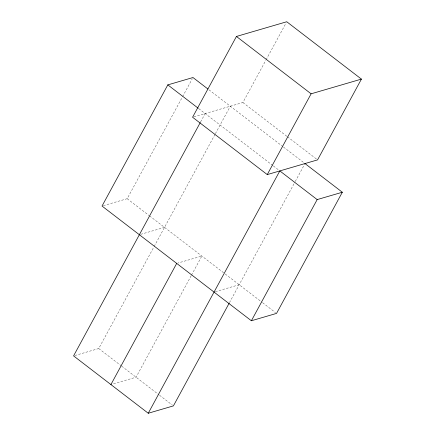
<?xml version="1.0" encoding="UTF-8"?>
<svg xmlns="http://www.w3.org/2000/svg" width="435" height="435" viewBox="0 0 435 435"><rect width="100%" height="100%" fill="white"/><g stroke="black" fill="none" stroke-linecap="round" stroke-linejoin="round"><path stroke-width="0.33" stroke-dasharray="2.17 1.63" d="M103.318 205.673L127.183 198.697L182.276 97.228M182.602 96.63L192.324 78.724M200.617 121.914L205.157 113.562M74.869 355.52L98.734 348.544L153.827 247.069M154.153 246.476L215.08 134.257M215.401 133.665L230.311 106.205M193.869 116.863L242.888 102.529L265.785 60.356M266.106 59.764L286.099 22.935M191.166 275.746L136.068 377.221L110.914 384.573M191.487 275.154L201.856 256.052L177.997 263.028M229.473 302.635L294.941 182.064M295.262 181.466L304.984 163.56M140.657 234.351L164.522 227.374M215.33 291.706L239.196 284.729M242.888 102.529L286.942 136.362M287.475 136.775L317.028 159.471M208.974 89.817L282.957 146.644M283.495 147.057L303.913 162.733M198.757 108.647L272.848 165.55M273.387 165.963L278.759 170.09M127.183 198.697L149.053 215.494M149.586 215.901L224.797 273.664M225.227 274.001L262.131 302.341M262.664 302.755L275.469 312.586M98.734 348.544L121.137 365.748M121.669 366.156L159.003 394.833M159.542 395.246L172.342 405.077"/><path stroke-width="0.65" d="M207.908 89.001L192.971 77.528L167.818 84.885L102.029 206.054L251.381 320.758L276.535 313.407L342.323 192.237L304.984 163.56M236.439 36.458L192.58 117.238L267.253 174.593L317.561 159.884L361.42 79.105L286.747 21.75L236.439 36.458L311.112 93.813L361.42 79.105M200.296 122.512L73.58 355.895L148.253 413.25L173.407 405.893L229.153 303.233M110.914 384.573L176.702 263.403M267.253 174.593L311.112 93.813M148.253 413.25L279.83 170.911L317.169 199.589L342.323 192.237M251.381 320.758L317.169 199.589M167.818 84.885L198.224 108.233"/></g></svg>
